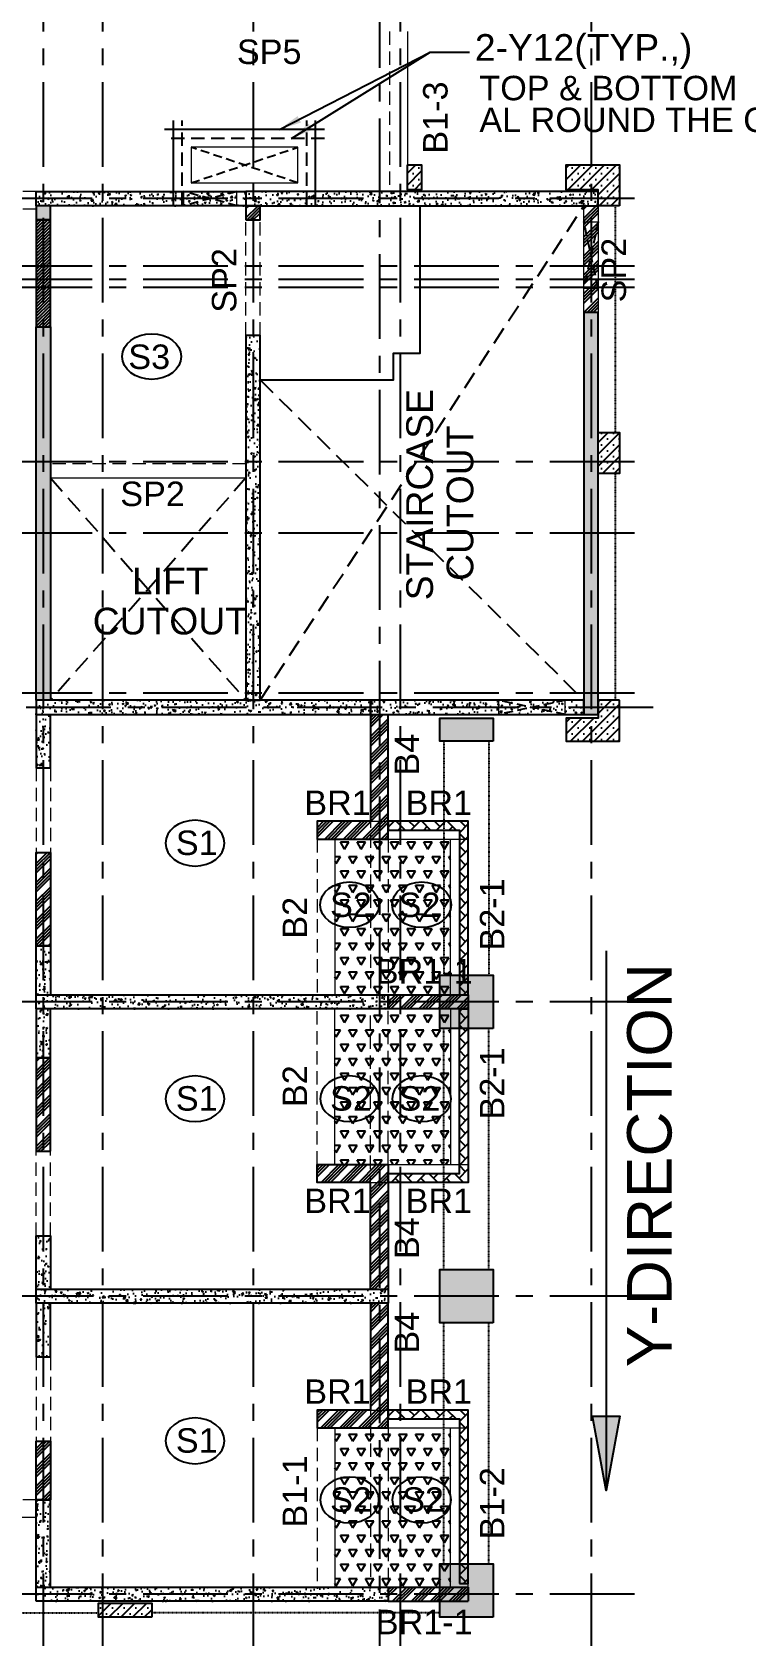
# Model space of a CAD drawing. Header units: inches. Extents: x -1898 to 127651, y -195120 to -109120.
# Drawn here: x 80110 to 88138, y -176323 to -158291 of the extents above; entities that cross this region are included whole.
import ezdxf

# ---------------------------------------------------------------- set-up
doc = ezdxf.new("R2010")
doc.units = ezdxf.units.IN
doc.header["$MEASUREMENT"] = 0
for name, pattern in [('CENTER', [50.8, 31.75, -6.35, 6.35, -6.35]), ('DASHED2', [9.525, 6.35, -3.175]), ('Hidden', [3, 2, -1])]:
    doc.linetypes.add(name, pattern=pattern)
for name, color, linetype in [('1', 8, 'Continuous'), ('160 R.C. WALL HAT', 8, 'Continuous'), ('160 R.C.WALL', 6, 'Continuous'), ('2', 5, 'Continuous'), ('4', 4, 'Continuous'), ('5', 2, 'Continuous'), ('AR-Column', 40, 'Continuous'), ('AR-Hidden', 251, 'DASHED2'), ('ARROW', 5, 'Continuous'), ('BAL. PARAPET WALL', 4, 'Continuous'), ('BEAM TEXT', 4, 'Continuous'), ('CUTOUT LINE', 2, 'Continuous'), ('DIM', 251, 'Continuous'), ('GRID', 8, 'CENTER'), ('NON S.WALL HATCH', 8, 'Continuous'), ('NON STRUC R.C.WALL', 6, 'Continuous'), ('NON.STRUC.R.C.WALLS', 1, 'Continuous'), ('PARAPET WALL', 4, 'Continuous'), ('SHEAR WALL', 6, 'Continuous'), ('SHEARWALL HATCH', 8, 'Continuous'), ('SPANRAL BEAM', 3, 'Continuous'), ('SUNKEN', 8, 'Continuous')]:
    doc.layers.add(name, color=color, linetype=linetype)
for name, color, linetype, lineweight in [('BEAMS', 3, 'Continuous', 0), ('cutout', 2, 'Continuous', 5), ('SLAB CIR', 1, 'Continuous', 25), ('SLAB REIN', 31, 'Continuous', 0), ('SLAB TXT', 3, 'Continuous', 0), ('text', 4, 'Continuous', 30), ('TEXT1', 3, 'Continuous', 20)]:
    doc.layers.add(name, color=color, linetype=linetype, lineweight=lineweight)
doc.styles.add('T 200', font='sanss___.ttf')
doc.styles.add('T200', font='sanss___.ttf', dxfattribs={"height": 275})
doc.styles.add('T300', font='sanss___.ttf', dxfattribs={"height": 350})
doc.dimstyles.new('T 200', dxfattribs={"dimtxt": 275, "dimasz": 150, "dimexe": 1, "dimexo": 0, "dimgap": 50, "dimtad": 1, "dimdec": 0, "dimrnd": 5, "dimdsep": 46, "dimtxsty": 'T200', "dimblk": 'ARCHTICK', "dimcen": 2.5, "dimdle": 1, "dimclrd": 5, "dimclre": 253, "dimclrt": 1, "dimadec": 0, "dimazin": 0, "dimtfac": 1, "dimtdec": 0, "dimtmove": 2, "dimatfit": 3, "dimfxl": 0, "dimarcsym": 0})
pattern_1 = [(50, (2184721.52, 77472.34), (179.315046, -15.688034), [18.75, -206.25]), (355, (2184721.52, 77472.34), (-34.687833, 188.048033), [15, -165]), (100.451444, (2184736.47, 77471.03), (144.627212, 172.359998), [15.935048, -175.285528]), (46.1842, (2184721.52, 77522.34), (266.810333, -41.37982), [28.125, -309.375]), (96.635635, (2184743.76, 77518.9), (233.665486, 243.52965), [23.902586, -262.92844]), (351.184164, (2184721.52, 77522.34), (233.665486, 243.52965), [22.5, -247.5]), (21, (2184746.52, 77509.84), (149.226763, -100.654723), [18.75, -206.25]), (326, (2184746.52, 77509.84), (60.828833, 181.287511), [15, -165]), (71.451445, (2184758.96, 77501.45), (210.055594, 80.632788), [15.935047, -175.285528]), (37.5, (2184721.524, 77472.34), (3.0399638, 83.2234635), [0, -163, 0, -167.5, 0, -165.625]), (7.5, (2184721.52, 77472.34), (65.7673844, 98.602928), [0, -95.5, 0, -159.25, 0, -63.125]), (327.5, (2184665.774, 77472.34), (133.455609, -5.638718), [0, -62.5, 0, -195, 0, -258.75]), (317.5, (2184640.77, 77472.34), (145.7965423, 25.0262456), [0, -81.25, 0, -129.5, 0, -183.75])]
pattern_2 = [(45, (-2120350.89, 327407.85), (1e-14, 143.684098), [304.8, -101.6]), (135, (-2120279.05, 327479.7), (1e-14, 143.684098), [304.8, -101.6])]
pattern_3 = [(45, (2346260.05, -275504.5), (-106.066017, 106.066017), []), (45, (2346295.4, -275504.5), (-106.066017, 106.066017), []), (45, (2346330.76, -275504.5), (-106.066017, 106.066017), []), (45, (2346366.12, -275504.5), (-106.066017, 106.066017), [])]
pattern_4 = [(60, (2301842.9, -380682.11), (-93.75, 162.379763), [93.75, -93.75]), (120, (2301842.9, -380682.11), (-187.5, 1e-07), [93.75, -93.75]), (0, (2301796.02, -380600.92), (93.75, 162.379763), [93.75, -93.75])]
pattern_5 = [(45, (-132245.64, 75915.45), (-66.29126, 66.29126), []), (45, (-132179.35, 75915.45), (-66.29126, 66.29126), [0, -93.75])]
pattern_6 = [(45, (-132245.64, 74440.45), (-66.29126, 66.29126), []), (45, (-132179.35, 74440.45), (-66.29126, 66.29126), [0, -93.75])]

# ---------------------------------------------------------------- blocks, each defined once
blk = doc.blocks.new('A$C02A55DAE')
at = {"layer": 'NON S.WALL HATCH'}
h = blk.add_hatch(dxfattribs=at)
h.set_pattern_fill('SACNCR', color=256, scale=1000)
h.set_pattern_definition(pattern_5)
h.paths.add_polyline_path([(79329, -5740), (79169, -5740), (79169, -5760), (79169, -5460), (79329, -5460)])
h = blk.add_hatch(dxfattribs=at)
h.set_pattern_fill('SACNCR', color=256, scale=1000)
h.set_pattern_definition(pattern_5)
h.paths.add_polyline_path([(81554, -11480), (81314, -11480), (81314, -11680), (80954, -11680), (80954, -11940), (81554, -11940)])
h.paths.add_polyline_path([(81554, -5920), (81314, -5920), (81314, -5740), (80954, -5740), (80954, -5460), (81554, -5460)])
h.paths.add_polyline_path([(81314, -8930), (81314, -8470), (81554, -8470), (81554, -8930)])
h = blk.add_hatch(dxfattribs=at)
h.set_pattern_fill('SACNCR', color=256, scale=1000)
h.set_pattern_definition(pattern_6)
h.paths.add_polyline_path([(80132, -21790), (79532, -21790), (79532, -21190), (80132, -21190)])
h.paths.add_polyline_path([(80132, -18480), (79532, -18480), (79532, -17880), (80132, -17880)])
h.paths.add_polyline_path([(80132, -15170), (79532, -15170), (79532, -14570), (80132, -14570)])
h.paths.add_polyline_path([(80132, -11940), (79532, -11940), (79532, -11680), (80132, -11680)])
h = blk.add_hatch(dxfattribs=at)
h.set_pattern_fill('SACNCR', color=256, scale=1000)
h.set_pattern_definition(pattern_6)
h.paths.add_polyline_path([(76295, -21790), (75695, -21790), (75695, -21630), (76295, -21630)])
h.paths.add_polyline_path([(72457, -21790), (71857, -21790), (71857, -21630), (72457, -21630)])
at = {"layer": 'AR-Column', "color": 4, "elevation": -29}
blk.add_lwpolyline([(79169, -5460), (79329, -5460), (79329, -5740), (79169, -5740), (79169, -5740), (79169, -5460)], dxfattribs=at)
for points in [[(81554, -5920), (81314, -5920), (81314, -5740), (80954, -5740), (80954, -5460), (81554, -5460)], [(81314, -8470), (81554, -8470), (81554, -8930), (81314, -8930)], [(81554, -11480), (81314, -11480), (81314, -11680), (80954, -11680), (80954, -11940), (81554, -11940)], [(80132, -11940), (79532, -11940), (79532, -11680), (80132, -11680)], [(80132, -15170), (79532, -15170), (79532, -14570), (80132, -14570)], [(80132, -18480), (79532, -18480), (79532, -17880), (80132, -17880)], [(80132, -21790), (79532, -21790), (79532, -21190), (80132, -21190)], [(76295, -21790), (75695, -21790), (75695, -21630), (76295, -21630)]]:
    blk.add_lwpolyline(points, close=True, dxfattribs=at)
at = {"layer": 'AR-Hidden', "ltscale": 0.009}
for p, q in [((81504, -5920, -29), (81504, -8470, -29)), ((81504, -8930, -29), (81504, -11480, -29)), ((79580, -11940, -29), (79580, -14570, -29)), ((80085, -11940, -29), (80085, -14570, -29)), ((79580, -17880, -29), (79580, -15170, -29)), ((80085, -17880, -29), (80085, -15170, -29)), ((79580, -21190, -29), (79580, -18480, -29)), ((80085, -21190, -29), (80085, -18480, -29)), ((72457, -21740, -29), (75695, -21740, -29)), ((79532, -21740, -29), (76295, -21740, -29))]:
    blk.add_line(p, q, dxfattribs=at)
blk = doc.blocks.new('_ARCHTICK')
at = {"color": 0, "linetype": 'ByBlock', "const_width": 0.15}
blk.add_lwpolyline([(-0.5, -0.5), (0.5, 0.5)], dxfattribs=at)

msp = doc.modelspace()

# ---------------------------------------------------------------- hatches: boundary and pattern name
at = {"layer": '160 R.C. WALL HAT'}
h = msp.add_hatch(dxfattribs=at)
h.set_pattern_fill('AR-CONC', color=256, scale=25)
h.set_pattern_definition(pattern_1)
h.paths.add_polyline_path([(80156, -160083.5), (82516, -160083.5), (82516, -160243.5), (80156, -160243.5)])
h = msp.add_hatch(dxfattribs=at)
h.set_pattern_fill('AR-CONC', color=256, scale=25)
h.set_pattern_definition(pattern_1)
h.paths.add_polyline_path([(82516, -160083.5), (86476, -160083.5), (86476, -160243.5), (82516, -160243.5)])
h = msp.add_hatch(dxfattribs=at)
h.set_pattern_fill('AR-CONC', color=256, scale=25)
h.set_pattern_definition(pattern_1)
h.paths.add_polyline_path([(80316, -161603.5), (80156, -161603.5), (80156, -165803.5), (80316, -165803.5)])
h.paths.add_polyline_path([(80156, -160403.5), (80316, -160403.5), (80316, -160243.5), (80156, -160243.5)])
h = msp.add_hatch(dxfattribs=at)
h.set_pattern_fill('AR-CONC', color=256, scale=25)
h.set_pattern_definition(pattern_1)
h.paths.add_polyline_path([(86316, -161443.5), (86476, -161443.5), (86476, -165963.5), (86316, -165963.5)])
h = msp.add_hatch(dxfattribs=at)
h.set_pattern_fill('AR-CONC', color=256, scale=25)
h.set_pattern_definition(pattern_1)
h.paths.add_polyline_path([(82676, -161703.5), (82676, -165803.5), (82516, -165803.5), (82516, -161703.5)])
h = msp.add_hatch(dxfattribs=at)
h.set_pattern_fill('AR-CONC', color=256, scale=25)
h.set_pattern_definition(pattern_1)
h.paths.add_polyline_path([(80156, -165803.5), (83916, -165803.5), (83916, -165963.5), (80156, -165963.5)])
h = msp.add_hatch(dxfattribs=at)
h.set_pattern_fill('AR-CONC', color=256, scale=25)
h.set_pattern_definition(pattern_1)
h.paths.add_polyline_path([(83916, -165803.5), (86316, -165803.5), (86316, -165963.5), (83916, -165963.5)])
h = msp.add_hatch(dxfattribs=at)
h.set_pattern_fill('AR-CONC', color=256, scale=25)
h.set_pattern_definition(pattern_1)
h.paths.add_polyline_path([(80156, -165963.5), (80316, -165963.5), (80316, -166563.5), (80156, -166563.5)])
h = msp.add_hatch(dxfattribs=at)
h.set_pattern_fill('AR-CONC', color=256, scale=25)
h.set_pattern_definition(pattern_1)
h.paths.add_polyline_path([(80316, -168583.5), (80156, -168583.5), (80156, -169113.5), (80316, -169113.5)])
h = msp.add_hatch(dxfattribs=at)
h.set_pattern_fill('AR-CONC', color=256, scale=25)
h.set_pattern_definition(pattern_1)
h.paths.add_polyline_path([(80156, -169273.5), (80156, -169113.5), (84116, -169113.5), (84116, -169273.5)])
h = msp.add_hatch(dxfattribs=at)
h.set_pattern_fill('AR-CONC', color=256, scale=25)
h.set_pattern_definition(pattern_1)
h.paths.add_polyline_path([(80316, -169823.5), (80156, -169823.5), (80156, -169273.5), (80316, -169273.5)])
h = msp.add_hatch(dxfattribs=at)
h.set_pattern_fill('AR-CONC', color=256, scale=25)
h.set_pattern_definition(pattern_1)
h.paths.add_polyline_path([(80156, -171823.5), (80316, -171823.5), (80316, -172423.5), (80156, -172423.5)])
h = msp.add_hatch(dxfattribs=at)
h.set_pattern_fill('AR-CONC', color=256, scale=25)
h.set_pattern_definition(pattern_1)
h.paths.add_polyline_path([(84116, -172423.5), (84116, -172583.5), (80156, -172583.5), (80156, -172423.5)])
h = msp.add_hatch(dxfattribs=at)
h.set_pattern_fill('AR-CONC', color=256, scale=25)
h.set_pattern_definition(pattern_1)
h.paths.add_polyline_path([(80316, -173183.5), (80156, -173183.5), (80156, -172583.5), (80316, -172583.5)])
h = msp.add_hatch(dxfattribs=at)
h.set_pattern_fill('AR-CONC', color=256, scale=25)
h.set_pattern_definition(pattern_1)
h.paths.add_polyline_path([(80156, -174792.1), (80316, -174792.1), (80316, -175773.5), (80156, -175773.5)])
h = msp.add_hatch(dxfattribs=at)
h.set_pattern_fill('AR-CONC', color=256, scale=25)
h.set_pattern_definition(pattern_1)
h.paths.add_polyline_path([(80156, -175933.5), (80156, -175773.5), (84116, -175773.5), (84116, -175933.5)])
at = {"layer": '2'}
msp.add_hatch(color=1, dxfattribs=at).paths.add_polyline_path([(86413.3, -173852.9), (86720.2, -173852.9), (86566.8, -174687.6)])
at = {"layer": 'BAL. PARAPET WALL'}
h = msp.add_hatch(dxfattribs=at)
h.set_pattern_fill('AR-HBONE', color=256, style=0)
h.set_pattern_definition(pattern_2)
h.paths.add_polyline_path([(84916, -169113.5), (85016, -169113.5), (85016, -167163.5), (84116, -167163.5), (84116, -167263.5), (84916, -167263.5)])
h = msp.add_hatch(dxfattribs=at)
h.set_pattern_fill('AR-HBONE', color=256, style=0)
h.set_pattern_definition(pattern_2)
h.paths.add_polyline_path([(84916, -169273.5), (85016, -169273.5), (85016, -171223.5), (84116, -171223.5), (84116, -171123.5), (84916, -171123.5)])
h = msp.add_hatch(dxfattribs=at)
h.set_pattern_fill('AR-HBONE', color=256, style=0)
h.set_pattern_definition([(45, (-2120350.89, 320787.85), (1e-14, 143.684098), [304.8, -101.6]), (135, (-2120279.05, 320859.7), (1e-14, 143.684098), [304.8, -101.6])])
h.paths.add_polyline_path([(84916, -175733.5), (85016, -175733.5), (85016, -173783.5), (84116, -173783.5), (84116, -173883.5), (84916, -173883.5)])
at = {"layer": 'NON STRUC R.C.WALL'}
h = msp.add_hatch(dxfattribs=at)
h.set_pattern_fill('ANSI34', color=1, scale=200)
h.set_pattern_definition([(45, (2037950.37, 75512.34), (-106.066017, 106.066017), []), (45, (2037985.73, 75512.34), (-106.066017, 106.066017), []), (45, (2038021.09, 75512.34), (-106.066017, 106.066017), []), (45, (2038056.44, 75512.34), (-106.066017, 106.066017), [])])
h.paths.add_polyline_path([(82516, -160243.5), (82676, -160243.5), (82676, -160403.5), (82516, -160403.5)])
h = msp.add_hatch(dxfattribs=at)
h.set_pattern_fill('ANSI34', color=1, scale=200)
h.set_pattern_definition([(45, (86316, -161443.48), (-106.066, 106.066), []), (45, (86351.35, -161443.48), (-106.066, 106.066), []), (45, (86386.7, -161443.48), (-106.066, 106.066), []), (45, (86422.06, -161443.48), (-106.066, 106.066), [])])
h.paths.add_polyline_path([(86316, -161443.5), (86476, -161443.5), (86476, -160243.5), (86316, -160243.5)])
h = msp.add_hatch(dxfattribs=at)
h.set_pattern_fill('ANSI34', color=1, scale=200)
h.set_pattern_definition(pattern_3)
h.paths.add_polyline_path([(83916, -165963.5), (84116, -165963.5), (84116, -167363.5), (83316, -167363.5), (83316, -167163.5), (83916, -167163.5)])
h = msp.add_hatch(dxfattribs=at)
h.set_pattern_fill('ANSI34', color=1, scale=200)
h.set_pattern_definition(pattern_3)
h.paths.add_polyline_path([(80316, -167513.5), (80316, -168563.5), (80156, -168563.5), (80156, -167513.5)])
h = msp.add_hatch(dxfattribs=at)
h.set_pattern_fill('ANSI34', color=1, scale=200)
h.set_pattern_definition(pattern_3)
h.paths.add_polyline_path([(84116, -169273.5), (84116, -169113.5), (85016, -169113.5), (85016, -169273.5)])
h = msp.add_hatch(dxfattribs=at)
h.set_pattern_fill('ANSI34', color=1, scale=200)
h.set_pattern_definition(pattern_3)
h.paths.add_polyline_path([(80316, -170873.5), (80316, -169823.5), (80156, -169823.5), (80156, -170873.5)])
h = msp.add_hatch(dxfattribs=at)
h.set_pattern_fill('ANSI34', color=1, scale=200)
h.set_pattern_definition(pattern_3)
h.paths.add_polyline_path([(83916, -172423.5), (83916, -171223.5), (83316, -171223.5), (83316, -171023.5), (84116, -171023.5), (84116, -172423.5)])
h = msp.add_hatch(dxfattribs=at)
h.set_pattern_fill('ANSI34', color=1, scale=200)
h.set_pattern_definition(pattern_3)
h.paths.add_polyline_path([(83916, -172583.5), (83916, -173783.5), (83316, -173783.5), (83316, -173983.5), (84116, -173983.5), (84116, -172583.5)])
h = msp.add_hatch(dxfattribs=at)
h.set_pattern_fill('ANSI34', color=1, scale=200)
h.set_pattern_definition(pattern_3)
h.paths.add_polyline_path([(80316, -174133.5), (80316, -174792.1), (80156, -174792.1), (80156, -174133.5)])
h = msp.add_hatch(dxfattribs=at)
h.set_pattern_fill('ANSI34', color=1, scale=200)
h.set_pattern_definition(pattern_3)
h.paths.add_polyline_path([(84116, -175773.5), (85016, -175773.5), (85016, -175933.5), (84116, -175933.5)])
at = {"layer": 'SHEARWALL HATCH'}
h = msp.add_hatch(dxfattribs=at)
h.set_pattern_fill('ANSI31', color=5, scale=200)
h.set_pattern_definition([(45, (70748.614, -35133.298), (-17.6776695, 17.6776695), [])])
h.paths.add_polyline_path([(80156, -161603.5), (80316, -161603.5), (80316, -160403.5), (80156, -160403.5)])
at = {"layer": 'SUNKEN'}
h = msp.add_hatch(dxfattribs=at)
h.set_pattern_fill('TRIANG', color=256, scale=500)
h.set_pattern_definition(pattern_4)
h.paths.add_polyline_path([(84816, -167343.5), (83516, -167343.5), (83516, -169113.5), (84816, -169113.5)])
h = msp.add_hatch(dxfattribs=at)
h.set_pattern_fill('TRIANG', color=256, scale=500)
h.set_pattern_definition(pattern_4)
h.paths.add_polyline_path([(84816, -171023.5), (83516, -171023.5), (83516, -169273.5), (84816, -169273.5)])
h = msp.add_hatch(dxfattribs=at)
h.set_pattern_fill('TRIANG', color=256, scale=500)
h.set_pattern_definition(pattern_4)
h.paths.add_polyline_path([(84816, -173983.5), (83516, -173983.5), (83516, -175773.5), (84816, -175773.5)])

# ---------------------------------------------------------------- linework, layer by layer
at = {"layer": '1', "linetype": 'Hidden', "ltscale": 100}
for p, q in [((82676, -165803.5, 14.7), (86316, -160243.5, 14.7)), ((82676, -162202.6, 14.7), (86316, -165803.5, 14.7)), ((80316, -163303.5, 14.7), (82516, -165803.5, 14.7)), ((82516, -163303.5, 14.7), (80316, -165803.5, 14.7))]:
    msp.add_line(p, q, dxfattribs=at)
at = {"layer": '160 R.C.WALL'}
for p, q in [((86476, -161443.5, 14.7), (86316, -161443.5, 14.7)), ((80156, -174792.1, 14.7), (80316, -174792.1, 14.7))]:
    msp.add_line(p, q, dxfattribs=at)
at = {"layer": '160 R.C.WALL', "elevation": 14.7}
for points in [[(80156, -160083.5), (82516, -160083.5), (82516, -160243.5), (80156, -160243.5)], [(86476, -160083.5), (82516, -160083.5), (82516, -160243.5), (86476, -160243.5)], [(80156, -160403.5), (80316, -160403.5), (80316, -160243.5), (80156, -160243.5)], [(80156, -161603.5), (80316, -161603.5), (80316, -160403.5), (80156, -160403.5)], [(86316, -165963.5), (86476, -165963.5), (86476, -161443.5), (86316, -161443.5)], [(80316, -165803.5), (80156, -165803.5), (80156, -161603.5), (80316, -161603.5)], [(82516, -165803.5), (82676, -165803.5), (82676, -161703.5), (82516, -161703.5)], [(83916, -165803.5), (80156, -165803.5), (80156, -165963.5), (83916, -165963.5)], [(86316, -165803.5), (83916, -165803.5), (83916, -165963.5), (86316, -165963.5)], [(80156, -169273.5), (80156, -169113.5), (84116, -169113.5), (84116, -169273.5)], [(80156, -172583.5), (80156, -172423.5), (84116, -172423.5), (84116, -172583.5)]]:
    msp.add_lwpolyline(points, close=True, dxfattribs=at)
for points in [[(80156, -165943.5), (80156, -166563.5), (80316, -166563.5), (80316, -165963.5)], [(80156, -169113.5), (80156, -168563.5), (80316, -168563.5), (80316, -169113.5)], [(80156, -169273.5), (80156, -169823.5), (80316, -169823.5), (80316, -169273.5)], [(80156, -172423.5), (80156, -171823.5), (80316, -171823.5), (80316, -172423.5)], [(80156, -172583.5), (80156, -173183.5), (80316, -173183.5), (80316, -172583.5)]]:
    msp.add_lwpolyline(points, dxfattribs=at)
at = {"layer": '2', "color": 1}
msp.add_line((86566.8, -168619.7), (86566.8, -174687.6), dxfattribs=at)
msp.add_lwpolyline([(86413.3, -173852.9), (86720.2, -173852.9), (86566.8, -174687.6), (86413.3, -173852.9)], dxfattribs=at)
at = {"layer": '4', "elevation": 14.7}
msp.add_lwpolyline([(82676, -162202.6), (84176, -162202.6), (84176, -161902.6), (84476, -161902.6), (84476, -160253)], dxfattribs=at)
at = {"layer": '5'}
for p, q in [((83399, -159386.1, 0), (81599.5, -159386.1, 0)), ((81699.5, -160243.5, 0), (81699.5, -159286.1, 0)), ((83299, -160243.5, 0), (83299, -159286.1, 0))]:
    msp.add_line(p, q, dxfattribs=at)
at = {"layer": '5', "linetype": 'Hidden', "ltscale": 75}
for p, q in [((81799.5, -160243.5, 0), (81799.5, -159286.1, 0)), ((83199, -160243.5, 0), (83199, -159286.1, 0)), ((83399, -159486.1, 0), (81599.5, -159486.1, 0))]:
    msp.add_line(p, q, dxfattribs=at)
at = {"layer": 'BAL. PARAPET WALL', "elevation": 14.7}
for points in [[(84916, -169113.5), (85016, -169113.5), (85016, -167163.5), (84116, -167163.5), (84116, -167263.5), (84916, -167263.5), (84916, -169113.5)], [(84916, -169273.5), (85016, -169273.5), (85016, -171223.5), (84116, -171223.5), (84116, -171123.5), (84916, -171123.5), (84916, -169273.5)], [(84916, -175733.5), (85016, -175733.5), (85016, -173783.5), (84116, -173783.5), (84116, -173883.5), (84916, -173883.5), (84916, -175733.5)]]:
    msp.add_lwpolyline(points, dxfattribs=at)
at = {"layer": 'BEAMS', "linetype": 'Hidden', "ltscale": 75}
for p, q in [((84131, -158283.5, 14.7), (84131, -160083.5, 14.7)), ((80156, -160083.5, 29.5), (78356, -160083.5, 29.5)), ((80156, -160283.5, 29.5), (78356, -160283.5, 29.5)), ((82516, -161703.5, 14.7), (82516, -160243.5, 14.7)), ((82676, -161703.5, 14.7), (82676, -160243.5, 14.7)), ((86316, -160243.5, 14.7), (86476, -160243.5, 14.7)), ((86476, -161443.5, 14.7), (86316, -161443.5, 14.7)), ((82516, -163143.5, 14.7), (80316, -163143.5, 14.7)), ((83916, -165963.5, 14.7), (83916, -169113.5, 14.7)), ((80156, -166563.5, 14.7), (80156, -168563.5, 14.7)), ((80316, -166563.5, 14.7), (80316, -168563.5, 14.7)), ((83316, -167363.5, 14.7), (83316, -169113.5, 14.7)), ((84116, -167363.5, 14.7), (84116, -169113.5, 14.7)), ((83316, -171023.5, 14.7), (83316, -169273.5, 14.7)), ((83916, -172423.5, 14.7), (83916, -169273.5, 14.7)), ((84116, -171019.3, 14.7), (84116, -169273.5, 14.7)), ((80156, -171823.5, 14.7), (80156, -169823.5, 14.7)), ((80316, -171823.5, 14.7), (80316, -169823.5, 14.7)), ((83916, -172583.5, 14.7), (83916, -175773.5, 14.7)), ((80156, -173183.5, 14.7), (80156, -174792.1, 14.7)), ((80316, -173183.5, 14.7), (80316, -174792.1, 14.7)), ((83316, -173983.5, 14.7), (83316, -175773.5, 14.7)), ((84116, -173983.5, 14.7), (84116, -175773.5, 14.7)), ((80156, -174792.1, 14.7), (78316, -174792.1, 14.7))]:
    msp.add_line(p, q, dxfattribs=at)
at = {"layer": 'BEAMS', "color": 4, "linetype": 'Continuous', "ltscale": 0.01}
for p, q in [((84331, -158283.5, 14.7), (84331, -160083.5, 14.7)), ((86316, -161443.5, 14.7), (86316, -160243.5, 14.7)), ((86316, -161443.5, 14.7), (86316, -160243.5, 14.7)), ((86476, -160243.5, 14.7), (86476, -161443.5, 14.7)), ((86476, -160243.5, 14.7), (86476, -161443.5, 14.7)), ((80316, -163303.5, 14.7), (82516, -163303.5, 14.7)), ((84116, -165963.5, 14.7), (84116, -167363.5, 14.7)), ((83316, -167163.5, 14.7), (85016, -167163.5, 14.7)), ((85016, -169113.5, 14.7), (85016, -167163.5, 14.7)), ((83316, -167363.5, 14.7), (85016, -167363.5, 14.7)), ((83516, -167363.5, 14.7), (83516, -169113.5, 14.7)), ((84816, -169113.5, 14.7), (84816, -167363.5, 14.7)), ((83516, -171023.5, 14.7), (83516, -169273.5, 14.7)), ((84816, -169273.5, 14.7), (84816, -171023.5, 14.7)), ((85016, -169273.5, 14.7), (85016, -171223.5, 14.7)), ((83316, -171023.5, 14.7), (85016, -171023.5, 14.7)), ((84116, -172423.5, 14.7), (84116, -171023.5, 14.7)), ((83316, -171223.5, 14.7), (85016, -171223.5, 14.7)), ((84116, -172583.5, 14.7), (84116, -173983.5, 14.7)), ((83316, -173783.5, 14.7), (85016, -173783.5, 14.7)), ((85016, -175773.5, 14.7), (85016, -173783.5, 14.7)), ((83316, -173983.5, 14.7), (85016, -173983.5, 14.7)), ((83516, -173983.5, 14.7), (83516, -175773.5, 14.7)), ((84816, -175773.5, 14.7), (84816, -173983.5, 14.7)), ((80156, -174992.1, 14.7), (78356, -174992.1, 14.7))]:
    msp.add_line(p, q, dxfattribs=at)
at = {"layer": 'cutout', "color": 4, "elevation": 0}
msp.add_lwpolyline([(81899.5, -159986), (83099, -159986), (83099, -159586.1), (81899.5, -159586.1)], close=True, dxfattribs=at)
at = {"layer": 'cutout'}
for points, elevation in [([(81814.3, -160243.5), (82414.2, -160243.5), (82414.2, -160083.5), (81814.3, -160083.5)], 0), ([(86476, -161173.9), (86316, -161173.9), (86316, -160423.9), (86476, -160423.9)], -14.7), ([(85354.6, -165963.5), (86104.6, -165963.5), (86104.6, -165803.5), (85354.6, -165803.5)], 14.7)]:
    msp.add_lwpolyline(points, close=True, dxfattribs=dict(at, elevation=elevation))
at = {"layer": 'CUTOUT LINE', "linetype": 'Hidden', "ltscale": 50}
for p, q in [((81899.5, -159986, 0), (83099, -159586.1, 0)), ((83099, -159986, 0), (81899.5, -159586.1, 0)), ((82414.2, -160243.5, 0), (81814.3, -160083.5, 0)), ((82414.2, -160083.5, 0), (81814.3, -160243.5, 0)), ((86476, -161173.9, -14.7), (86316, -160423.9, -14.7)), ((86476, -160423.9, -14.7), (86316, -161173.9, -14.7)), ((86104.6, -165963.5, 14.7), (85354.6, -165803.5, 14.7)), ((86104.6, -165803.5, 14.7), (85354.6, -165963.5, 14.7))]:
    msp.add_line(p, q, dxfattribs=at)
at = {"layer": 'GRID', "ltscale": 30}
for p, q in [((80236, -146663.3, 14.7), (80236, -178683.9, 14.7)), ((80901, -146663.3, 14.7), (80901, -178683.9, 14.7)), ((82596, -146663.3, 14.7), (82596, -178683.9, 14.7)), ((84251, -146663.3, 14.7), (84251, -178683.9, 14.7)), ((86396, -146663.3, 14.7), (86396, -178683.9, 14.7)), ((84016, -147071.7, 14.7), (84016, -178683.9, 14.7)), ((86883.8, -160163.5, 14.7), (1190.2, -160163.5, 14.7)), ((86883.8, -160923.5, 14.7), (1084.7, -160923.5, 14.7)), ((86883.8, -161073.1, 14.7), (0, -161073.1, 14.7)), ((86883.8, -161163.5, 14.7), (1000.5, -161163.5, 14.7)), ((86883.8, -163123.5, 14.7), (912, -163123.5, 14.7)), ((86883.8, -163923.5, 14.7), (739.5, -163923.5, 14.7)), ((87093.8, -165883.5, 14.7), (739.5, -165883.5, 14.7)), ((86883.8, -165723.5, 14.7), (936.5, -165723.5, 14.7)), ((86883.8, -169193.5, 14.7), (739.5, -169193.5, 14.7)), ((86883.8, -172503.5, 14.7), (739.5, -172503.5, 14.7)), ((86883.8, -175853.5, 14.7), (739.5, -175853.5, 14.7))]:
    msp.add_line(p, q, dxfattribs=at)
at = {"layer": 'NON.STRUC.R.C.WALLS'}
for p, q in [((84116, -175773.5, 14.7), (85016, -175773.5, 14.7)), ((85016, -175773.5, 14.7), (85016, -175933.5, 14.7)), ((84116, -175933.5, 14.7), (85016, -175933.5, 14.7))]:
    msp.add_line(p, q, dxfattribs=at)
at = {"layer": 'NON.STRUC.R.C.WALLS', "elevation": 14.7}
for points in [[(82516, -160403.5), (82676, -160403.5), (82676, -160243.5), (82516, -160243.5)], [(80316, -167513.5), (80316, -168563.5), (80156, -168563.5), (80156, -167513.5)], [(84116, -169273.5), (84116, -169113.5), (85016, -169113.5), (85016, -169273.5)], [(80316, -170873.5), (80316, -169823.5), (80156, -169823.5), (80156, -170873.5)], [(80316, -174133.5), (80316, -174792.1), (80156, -174792.1), (80156, -174133.5)]]:
    msp.add_lwpolyline(points, close=True, dxfattribs=at)
for points in [[(83916, -165963.5), (83916, -167163.5), (83316, -167163.5), (83316, -167363.5), (84116, -167363.5), (84116, -165963.5)], [(83916, -172423.5), (83916, -171223.5), (83316, -171223.5), (83316, -171023.5), (84116, -171023.5), (84116, -172423.5)], [(83916, -172583.5), (83916, -173783.5), (83316, -173783.5), (83316, -173983.5), (84116, -173983.5), (84116, -172583.5)]]:
    msp.add_lwpolyline(points, dxfattribs=at)
at = {"layer": 'PARAPET WALL'}
for p, q in [((83316, -167163.5, 14.7), (83316, -167363.5, 14.7)), ((83316, -171223.5, 14.7), (83316, -171023.5, 14.7)), ((83316, -173783.5, 14.7), (83316, -173983.5, 14.7))]:
    msp.add_line(p, q, dxfattribs=at)
at = {"layer": 'SHEAR WALL'}
for p, q in [((80156, -175773.5, 14.7), (80156, -174792.1, 14.7)), ((80316, -175773.5, 14.7), (80316, -174792.1, 14.7))]:
    msp.add_line(p, q, dxfattribs=at)
at = {"layer": 'SHEAR WALL', "elevation": 14.7}
msp.add_lwpolyline([(80156, -175933.5), (80156, -175773.5), (84116, -175773.5), (84116, -175933.5)], close=True, dxfattribs=at)
at = {"layer": 'SLAB CIR'}
for centre in [(81455.7, -161939.1), (83680.4, -168102.9, -0.7), (84490.9, -168102.9, -0.7)]:
    msp.add_ellipse(centre, major_axis=(-331, 0), ratio=0.77685, dxfattribs=at)
at = {"layer": 'SLAB CIR', "extrusion": (0, 0, -1)}
for centre in [(81943.2, -167410.2, -0.7), (81943.2, -170284.1, -0.7), (83680.4, -170284.1, -0.7), (84490.9, -170284.1, -0.7), (81943.2, -174129.8, -0.7), (83680.4, -174794.1, -0.7), (84490.9, -174794.1, -0.7)]:
    msp.add_ellipse(centre, major_axis=(-331, 0), ratio=0.77685, dxfattribs=at)

# ---------------------------------------------------------------- block references
at = {"layer": 'DIM', "color": 1}
msp.add_blockref('A$C02A55DAE', (5162.4, -154323.5, 29.5), dxfattribs=at)

# ---------------------------------------------------------------- texts
at = {"layer": 'BEAM TEXT', "style": 'T300'}
for s, p in [('B1-3', (84782.6, -159657.9)), ('B4', (84462.2, -166650.4)), ('B2-1', (85421, -168618.1)), ('B2', (83202.8, -168483.9)), ('B2-1', (85421, -170516.9)), ('B2', (83202.8, -170377.2)), ('B4', (84462.2, -172085.7)), ('B4', (84462.2, -173148.4)), ('B1-1', (83202.8, -175103.9)), ('B1-2', (85421, -175238.1))]:
    msp.add_text(s, height=275, rotation=90, dxfattribs=at).set_placement(p)
for s, p in [('BR1', (83171.5, -167093.3)), ('BR1', (84311, -167093.3)), ('BR1-1', (83975.6, -168988)), ('BR1', (83171.5, -171568.7)), ('BR1', (84311, -171568.7)), ('BR1', (83171.5, -173713.3)), ('BR1', (84311, -173713.3)), ('BR1-1', (83975.9, -176304.2))]:
    msp.add_text(s, height=275, dxfattribs=at).set_placement(p)
at = {"layer": 'SLAB REIN', "color": 3, "style": 'T200'}
msp.add_text('2-Y12(TYP.,)', height=300, dxfattribs=at).set_placement((85089.7, -158614.3))
at = {"layer": 'SLAB REIN', "color": 30, "style": 'T200'}
for s, p in [('TOP & BOTTOM', (85140.7, -159058)), ('AL ROUND THE CUTOUT', (85140.7, -159415.3))]:
    msp.add_text(s, height=275, dxfattribs=at).set_placement(p)
at = {"layer": 'SLAB TXT', "style": 'T300'}
for s, p in [('S3', (81192.7, -162078.8)), ('S1', (81727, -167543.1)), ('S2', (83461.5, -168240.9)), ('S2', (84232, -168240.9)), ('S1', (81727, -170417)), ('S2', (83461.5, -170417)), ('S2', (84232, -170417)), ('S1', (81727, -174262.7)), ('S2', (83461.5, -174927)), ('S2', (84272, -174927))]:
    msp.add_text(s, height=275, dxfattribs=at).set_placement(p)
at = {"layer": 'SPANRAL BEAM', "style": 'T300'}
for s, p in [('SP5', (82413.8, -158649.9)), ('SP2', (81102, -163620))]:
    msp.add_text(s, height=275, dxfattribs=at).set_placement(p)
for p in [(86788.8, -161330.4), (82407.6, -161446.1)]:
    msp.add_text('SP2', height=275, rotation=90, dxfattribs=at).set_placement(p)
at = {"layer": 'text', "color": 30, "style": 'T300'}
for s, p in [('STAIRCASE', (84618.2, -164679.6)), ('CUTOUT', (85072.4, -164461.6))]:
    msp.add_text(s, height=300, rotation=90, dxfattribs=at).set_placement(p)
for s, p in [('LIFT', (81233.9, -164614.4)), ('CUTOUT', (80792.4, -165063.5))]:
    msp.add_text(s, height=300, dxfattribs=at).set_placement(p)
at = {"layer": 'TEXT1', "color": 4, "style": 'T 200'}
msp.add_text('Y-DIRECTION', height=500, rotation=90, dxfattribs=at).set_placement((87302, -173301.5))

# ---------------------------------------------------------------- leaders
at = {"layer": 'ARROW'}
for points in [[(82892.1, -159386.1, 0), (84586.7, -158518, 0), (85030.4, -158518, 0)], [(83029.1, -159486.1, 0), (84586.7, -158518, 0)]]:
    msp.add_leader(points, dimstyle='T 200', override={"dimasz": 250, "dimtad": 0, "dimarcsym": 2}, dxfattribs=at)

doc.saveas('drawing.dxf')
